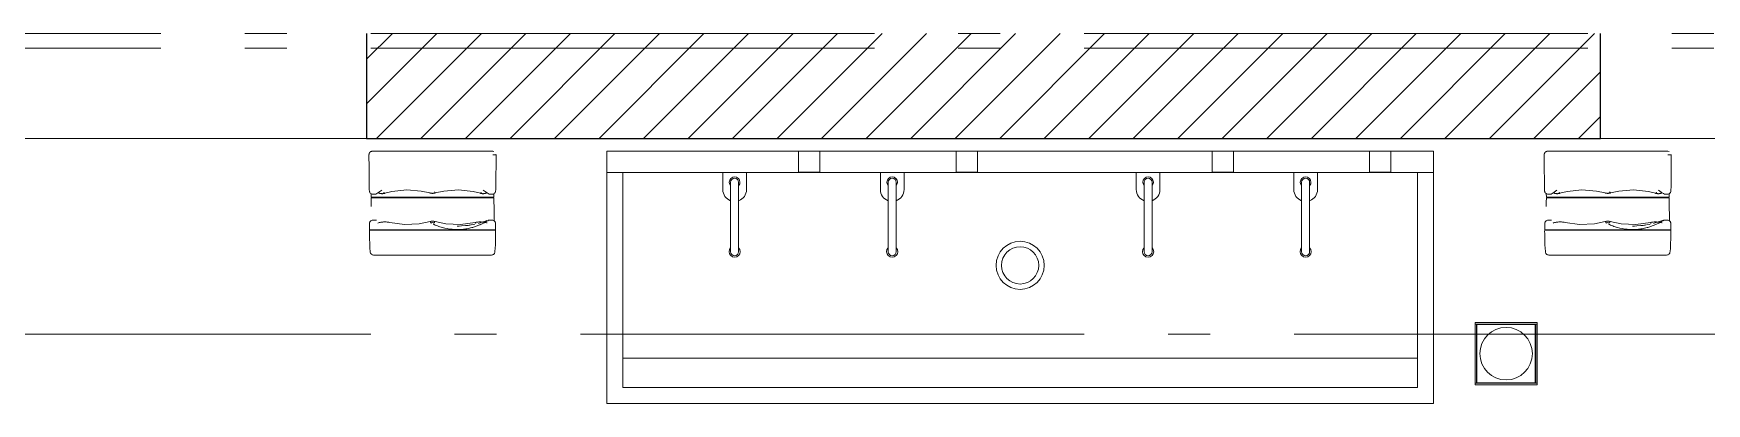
# Model space of a CAD drawing. Header units: millimetres. Extents: x -187347 to 135007, y -6415 to 292048.
# Drawn here: x -31495 to -27509, y 103890 to 104770 of the extents above; entities that cross this region are included whole.
import ezdxf

# ---------------------------------------------------------------- set-up
doc = ezdxf.new("R2010")
doc.units = ezdxf.units.MM
doc.header["$LTSCALE"] = 100
doc.linetypes.add('Z_LINE-CNTR', pattern=[17, 12, -2, 1, -2])
for name, color, linetype, lineweight in [('A-DETL-GENF', 7, 'Continuous', 5), ('A-DETL-GENF-HDLN', 7, 'Continuous', 5), ('A-FLOR', 7, 'Continuous', 5), ('A-WALL', 7, 'Continuous', 5), ('A-WALL-PATT', 7, 'Continuous', 5), ('P-SANR-FIXT', 7, 'Continuous', 5), ('Q-SPCQ', 7, 'Continuous', 5), ('S-GRID', 7, 'Continuous', 5)]:
    doc.layers.add(name, color=color, linetype=linetype, lineweight=lineweight)
pattern_1 = [(45, (-212939.88, 104055), (-53.03301, 53.03301), [])]

# ---------------------------------------------------------------- blocks, each defined once
blk = doc.blocks.new('CRT_AR_M3_PLF_One Basin_One Sink_Four Faucets_Face Based - EWMA9620SACC-8414807-BLOCK WORK - GROUND FLOOR PLAN - FOR SITE')
at = {"layer": 'A-DETL-GENF'}
for p, q in [((184780.8, 435), (182810.8, 435)), ((182810.8, 435), (182810.8, -165)), ((184780.8, -165), (184780.8, 435)), ((184780.8, 384.2), (182810.8, 384.2)), ((182848.9, -126.9), (182848.9, 384.2)), ((183087.3, 384.2), (183087.3, 343.9)), ((183143.9, 384.2), (183087.3, 384.2)), ((183106.1, 317.2), (183106.1, 361.2)), ((183125.1, 317.2), (183125.1, 361.2)), ((183143.9, 343.9), (183143.9, 384.2)), ((183462.7, 384.2), (183462.7, 343.9)), ((183519.3, 384.2), (183462.7, 384.2)), ((183481.5, 317.2), (183481.5, 361.2)), ((183500.5, 317.2), (183500.5, 361.2)), ((183519.3, 343.9), (183519.3, 384.2)), ((184072.3, 384.2), (184072.3, 343.9)), ((184128.9, 384.2), (184072.3, 384.2)), ((184091.1, 317.2), (184091.1, 361.2)), ((184110.1, 317.2), (184110.1, 361.2)), ((184128.9, 343.9), (184128.9, 384.2)), ((184447.7, 384.2), (184447.7, 343.9)), ((184504.3, 384.2), (184447.7, 384.2)), ((184466.5, 317.2), (184466.5, 361.2)), ((184485.5, 317.2), (184485.5, 361.2)), ((184504.3, 343.9), (184504.3, 384.2)), ((184742.7, 384.2), (184742.7, -126.9)), ((183106.1, 317.2), (183106.1, 205.6)), ((183125.1, 205.6), (183125.1, 317.2)), ((183481.5, 317.2), (183481.5, 205.6)), ((183500.5, 205.6), (183500.5, 317.2)), ((184091.1, 317.2), (184091.1, 205.6)), ((184110.1, 205.6), (184110.1, 317.2)), ((184466.5, 317.2), (184466.5, 205.6)), ((184485.5, 205.6), (184485.5, 317.2)), ((183106.1, 205.6), (183106.1, 196.1)), ((183125.1, 205.6), (183125.1, 196.1)), ((183481.5, 205.6), (183481.5, 196.1)), ((183500.5, 205.6), (183500.5, 196.1)), ((184091.1, 205.6), (184091.1, 196.1)), ((184110.1, 205.6), (184110.1, 196.1)), ((184466.5, 205.6), (184466.5, 196.1)), ((184485.5, 205.6), (184485.5, 196.1)), ((184742.7, -57), (182848.9, -57)), ((184742.7, -126.9), (182848.9, -126.9)), ((182810.8, -165), (184780.8, -165))]:
    blk.add_line(p, q, dxfattribs=at)
for radius in [57.2, 44.4]:
    blk.add_circle((183795.8, 163.6), radius, dxfattribs=at)
for centre, radius, start, end in [((183115.6, 361.2), 12.7, 318.7985, 221.2015), ((183115.6, 361.2), 9.52, 360, 180), ((183491, 361.2), 12.7, 318.7985, 221.2015), ((183491, 361.2), 9.52, 360, 180), ((184100.6, 361.2), 12.7, 318.7985, 221.2015), ((184100.6, 361.2), 9.52, 0, 180), ((184476, 361.2), 12.7, 318.7985, 221.2015), ((184476, 361.2), 9.52, 360, 180), ((183115.6, 343.9), 28.3, 180, 250.3427), ((183115.6, 343.9), 28.3, 289.6573, 360), ((183491, 343.9), 28.3, 180, 250.3427), ((183491, 343.9), 28.3, 289.6573, 360), ((184100.6, 343.9), 28.3, 180, 250.3427), ((184100.6, 343.9), 28.3, 289.6573, 360), ((184476, 343.9), 28.3, 180, 250.3427), ((184476, 343.9), 28.3, 289.6573, 360), ((183115.6, 196.1), 13.4, 135.3254, 44.6746), ((183491, 196.1), 13.4, 135.3254, 44.6746), ((184100.6, 196.1), 13.4, 135.3254, 44.6746), ((184476, 196.1), 13.4, 135.3254, 44.6746), ((183115.6, 196.1), 9.52, 180, 360), ((183491, 196.1), 9.52, 180, 360), ((184100.6, 196.1), 9.52, 180, 360), ((184476, 196.1), 9.52, 180, 360)]:
    blk.add_arc(centre, radius, start, end, dxfattribs=at)
at = {"layer": 'A-DETL-GENF-HDLN'}
for p, q in [((183268, 385.6), (183268, 435)), ((183268.2, 435), (183319, 435)), ((183318.8, 435), (183318.8, 385.6)), ((183643.4, 385.6), (183643.4, 435)), ((183643.6, 435), (183694.4, 435)), ((183694.2, 435), (183694.2, 385.6)), ((184253, 385.6), (184253, 435)), ((184253.2, 435), (184304, 435)), ((184303.8, 435), (184303.8, 385.6)), ((184628.4, 385.6), (184628.4, 435)), ((184628.6, 435), (184679.4, 435)), ((184679.2, 435), (184679.2, 385.6)), ((183319, 385.6), (183268.2, 385.6)), ((183694.4, 385.6), (183643.6, 385.6)), ((184304, 385.6), (184253.2, 385.6)), ((184679.4, 385.6), (184628.6, 385.6))]:
    blk.add_line(p, q, dxfattribs=at)
blk = doc.blocks.new('Drain_practicus_45270_11__ó75_vert_cover_in_st_l_steel_138x138_45270_11_kessel1 SAMAR - Kessel AG 45270_11 en-5428865-BLOCK WORK - GROUND FLOOR PLAN - FOR SITE')
at = {"layer": 'P-SANR-FIXT'}
for p, q in [((74, 74), (-74, 74)), ((-74, 74), (-74, 70.5)), ((-70.5, 70.5), (-74, 70.5)), ((-74, 70.5), (-74, -70.5)), ((-74, 70.5), (74, 70.5)), ((-70.5, -70.5), (-70.5, 70.5)), ((69.5, 69.5), (-69.5, 69.5)), ((-69.5, 69.5), (-69.5, -69.5)), ((69.5, -69.5), (69.5, 69.5)), ((74, 70.5), (70.5, 70.5)), ((70.5, 70.5), (70.5, -70.5)), ((74, 70.5), (74, 74)), ((74, -70.5), (74, 70.5)), ((74, -70.5), (-74, -70.5)), ((-74, -70.5), (-74, -74)), ((-74, -70.5), (-70.5, -70.5)), ((-74, -74), (74, -74)), ((-69.5, -69.5), (69.5, -69.5)), ((70.5, -70.5), (74, -70.5)), ((74, -74), (74, -70.5))]:
    blk.add_line(p, q, dxfattribs=at)
for start, end in [(0, 180), (180, 0)]:
    blk.add_arc((0, 0), 62.5, start, end, dxfattribs=at)
blk = doc.blocks.new('OCC_AR_Dyson Airblade_Hand Dryer_Face Based - Hand Dryer DYSON Airblade dB-4886104-BLOCK WORK - GROUND FLOOR PLAN - FOR SITE')
at = {"layer": 'Q-SPCQ', "color": 253, "true_color": 0xaaaaaa}
for p, q in [((185339.2, 435), (185052.4, 435)), ((185342.2, 434.4), (185339.2, 435)), ((185049.4, 334.7), (185049.5, 325.5)), ((185053.4, 333), (185061, 333)), ((185054.5, 324.5), (185054.5, 325.5)), ((185057.5, 325.5), (185334.1, 325.5)), ((185334.1, 324.5), (185057.5, 324.5)), ((185330.6, 333), (185338.2, 333)), ((185337.1, 325.5), (185337.1, 324.5)), ((185342.2, 334.7), (185342.1, 327.2)), ((185342.1, 327.2), (185342.1, 325.5)), ((185045.4, 244.2), (185045.5, 247.3)), ((185045.7, 247.1), (185045.6, 248.3)), ((185050.5, 247.3), (185050.5, 248.3)), ((185050.6, 248.3), (185050.7, 247.1)), ((185053.5, 248.3), (185338.1, 248.3)), ((185338.1, 247.3), (185053.5, 247.3)), ((185062.1, 271), (185053.8, 271)), ((185254.7, 257), (185258.5, 257.1)), ((185280.4, 258.7), (185283.2, 259.1)), ((185305.1, 263.5), (185306.4, 263.9)), ((185337.8, 271), (185329.1, 271)), ((185340.9, 247.1), (185341, 248.3)), ((185341.1, 248.3), (185341.1, 247.3)), ((185345.9, 247.1), (185346, 248.3)), ((185055.5, 188), (185336.1, 188))]:
    blk.add_line(p, q, dxfattribs=at)
at = {"layer": 'Q-SPCQ', "color": 253, "true_color": 0xaaaaaa, "flags": 128}
for points in [[(185044.4, 427), (185044.5, 427.3), (185044.5, 427.6), (185044.5, 427.9), (185044.5, 428.3), (185044.6, 428.6), (185044.7, 428.9), (185044.8, 429.2), (185044.9, 429.5), (185045, 429.8), (185045.1, 430.1), (185045.2, 430.4), (185045.3, 430.7), (185045.5, 431), (185045.7, 431.2), (185045.8, 431.5), (185046, 431.8), (185046.2, 432), (185046.4, 432.3), (185046.6, 432.5), (185046.9, 432.7), (185047.1, 432.9), (185047.3, 433.2), (185047.6, 433.4), (185047.9, 433.5), (185048.1, 433.7), (185048.4, 433.9), (185048.7, 434.1), (185049, 434.2), (185049.2, 434.3), (185049.5, 434.5), (185049.8, 434.6), (185050.1, 434.7), (185050.5, 434.7), (185050.8, 434.8), (185051.1, 434.9), (185051.4, 434.9), (185051.7, 435), (185052, 435), (185052.4, 435), (185052.4, 435)], [(185045.1, 347.6), (185044.8, 364.8), (185044.6, 395.1), (185044.4, 427)], [(185347.2, 427), (185347.1, 404.7), (185346.9, 373.2), (185346.5, 347.6)], [(185045.1, 347.6), (185045.2, 344.7), (185045.2, 342.8), (185045.4, 340.3), (185045.5, 339.6), (185045.6, 339.1), (185045.8, 338.6), (185046.1, 337.7), (185046.5, 336.9), (185047.6, 335.4), (185049, 334.3), (185050.1, 333.7), (185051.8, 333.2), (185053.4, 333)], [(185049.3, 303.8), (185049.4, 313.9), (185049.5, 324.5)], [(185049.5, 325.5), (185049.6, 325.5), (185050.2, 325.5), (185051.2, 325.5), (185052.4, 325.5), (185054, 325.5), (185055.7, 325.5), (185057.5, 325.5)], [(185057.5, 324.5), (185055.7, 324.5), (185054, 324.5), (185052.4, 324.5), (185051.2, 324.5), (185050.2, 324.5), (185049.6, 324.5), (185049.5, 324.5)], [(185061, 333), (185063.3, 334.4), (185068.2, 337.8), (185074.8, 342)], [(185066.1, 336.5), (185066.8, 336.1), (185067.6, 335.7), (185068.3, 335.4), (185069.1, 335.1), (185069.9, 334.8), (185070.7, 334.6), (185071.5, 334.4), (185072.3, 334.3), (185073.1, 334.1), (185073.9, 334.1), (185074.7, 334), (185075.6, 334), (185076.4, 334), (185077.2, 334.1), (185078, 334.1), (185078.9, 334.2), (185079.7, 334.4), (185080.5, 334.6), (185081.3, 334.8), (185081.8, 334.9)], [(185081.8, 334.9), (185098.9, 339.3), (185134.2, 343.1), (185169.1, 340.4), (185189.2, 335.8)], [(185202.4, 335.8), (185201.8, 335.6), (185201.1, 335.4), (185200.5, 335.3), (185199.8, 335.2), (185199.2, 335.1), (185198.5, 335), (185197.8, 334.9), (185197.2, 334.9), (185196.5, 334.8), (185195.8, 334.8), (185195.1, 334.8), (185194.5, 334.9), (185193.8, 334.9), (185193.1, 335), (185192.5, 335.1), (185191.8, 335.2), (185191.2, 335.3), (185190.5, 335.4), (185189.9, 335.6), (185189.2, 335.7), (185189.2, 335.8)], [(185309.8, 334.9), (185292.7, 339.3), (185257.4, 343.1), (185222.5, 340.4), (185202.4, 335.8)], [(185309.8, 334.9), (185310.6, 334.7), (185311.4, 334.5), (185312.2, 334.3), (185313.1, 334.2), (185313.9, 334.1), (185314.7, 334), (185315.5, 334), (185316.4, 334), (185317.2, 334), (185318, 334.1), (185318.8, 334.2), (185319.7, 334.3), (185320.5, 334.5), (185321.3, 334.7), (185322, 334.9), (185322.8, 335.2), (185323.6, 335.5), (185324.3, 335.9), (185325, 336.3)], [(185316.8, 342), (185323.4, 337.8), (185328.3, 334.4), (185330.6, 333)], [(185335.9, 325.5), (185335.6, 325.5), (185335.1, 325.5), (185334.1, 325.5)], [(185342.1, 324.5), (185342, 324.5), (185341.4, 324.5), (185340.5, 324.5), (185339.2, 324.5), (185337.7, 324.5), (185335.9, 324.5), (185334.1, 324.5)], [(185338.2, 333), (185340, 333.2), (185341.7, 333.8), (185343.2, 334.7), (185344.5, 336), (185345.3, 337.2), (185345.7, 338.2), (185345.9, 338.9), (185346.1, 339.5), (185346.2, 339.9), (185346.2, 340.6), (185346.4, 342.3), (185346.4, 344.6), (185346.5, 347.6)], [(185342.3, 303.8), (185342.2, 313.9), (185342.1, 324.5)], [(185342.9, 268.8), (185342.6, 280.7), (185342.3, 303.8)], [(185045.6, 228.7), (185045.5, 231.5), (185045.5, 234.4), (185045.5, 239.2), (185045.4, 244.2)], [(185053.8, 271), (185052, 270.8), (185050.3, 270.2), (185048.8, 269.3), (185047.5, 268), (185046.7, 266.8), (185046.3, 265.8), (185046, 265.1), (185045.9, 264.5), (185045.8, 264.1), (185045.8, 263.5), (185045.7, 261.9), (185045.6, 259.6), (185045.5, 257), (185045.5, 254.8), (185045.5, 251.1), (185045.5, 248.3)], [(185045.5, 248.3), (185045.6, 248.3), (185046.2, 248.3), (185047.1, 248.3), (185048.4, 248.3), (185049.9, 248.3), (185051.6, 248.3), (185053.5, 248.3)], [(185053.5, 247.3), (185051.7, 247.3), (185049.9, 247.3), (185048.4, 247.3), (185047.1, 247.3), (185046.2, 247.3), (185045.6, 247.3)], [(185094, 265.4), (185092, 265.9), (185089.9, 266.2), (185087.8, 266.5), (185085.7, 266.7), (185083.5, 266.8), (185081.4, 266.8), (185079.3, 266.7), (185077.2, 266.6), (185075.1, 266.3), (185073, 266), (185070.9, 265.6), (185068.8, 265.1), (185066.8, 264.5), (185065.3, 264.1)], [(185094, 265.4), (185128.8, 260.8), (185164, 262.5), (185189.9, 268.1)], [(185195.8, 269), (185192.4, 268.7), (185189.9, 268.1)], [(185200, 264.8), (185195.8, 265.3), (185191.6, 264.8)], [(185195.8, 269), (185199.2, 268.7), (185201.7, 268.1)], [(185297.6, 265.4), (185262.8, 260.8), (185227.6, 262.5), (185201.7, 268.1)], [(185259.1, 257.1), (185264.7, 257.3), (185274.6, 258), (185280.2, 258.7)], [(185283.5, 259.1), (185284.5, 259.3), (185286.7, 259.6)], [(185288.3, 259.9), (185294.3, 261), (185296.5, 261.5)], [(185310.3, 266.8), (185308.1, 266.8), (185306, 266.7), (185303.9, 266.5), (185301.8, 266.2), (185299.7, 265.9), (185297.7, 265.5), (185297.6, 265.4)], [(185306.6, 264), (185313.3, 265.9), (185321.6, 268.7), (185325.1, 270), (185319.5, 267.9)], [(185325.7, 264.3), (185324.3, 264.7), (185322.2, 265.3), (185320.1, 265.7), (185318, 266.1), (185315.9, 266.4), (185313.8, 266.6), (185311.7, 266.7), (185310.3, 266.8)], [(185337.8, 271), (185339.6, 270.8), (185341.3, 270.2), (185342.8, 269.3), (185344.1, 268), (185344.9, 266.8), (185345.3, 265.8), (185345.6, 265.1), (185345.7, 264.5), (185345.8, 264.1), (185345.8, 263.5), (185345.9, 261.9), (185346, 259.6), (185346.1, 257), (185346.1, 254.8), (185346.1, 251.1), (185346.1, 248.3)], [(185338.1, 248.3), (185340, 248.3), (185341.7, 248.3), (185343.2, 248.3), (185344.5, 248.3), (185345.4, 248.3), (185346, 248.3), (185346.1, 248.3)], [(185346.1, 247.3), (185346, 247.3), (185345.4, 247.3), (185344.5, 247.3), (185343.2, 247.3), (185341.7, 247.3), (185340, 247.3), (185338.1, 247.3)], [(185346, 228.7), (185346.1, 231.5), (185346.1, 235.1), (185346.1, 238), (185346.2, 242.7), (185346.1, 247.3)], [(185046.5, 203.4), (185046.1, 213.2), (185045.6, 228.7)], [(185055.5, 188), (185053.7, 188.2), (185052.1, 188.8), (185050.6, 189.7), (185049.3, 190.9), (185048.5, 192), (185048.1, 192.9), (185047.6, 194.3), (185047.1, 197), (185046.5, 203.4)], [(185336.1, 188), (185337.9, 188.2), (185339.5, 188.8), (185341, 189.7), (185342.3, 190.9), (185343.1, 192), (185343.5, 192.9), (185344, 194.3), (185344.5, 197), (185345.1, 203.4)], [(185345.1, 203.4), (185345.5, 213.2), (185346, 228.7)]]:
    blk.add_lwpolyline(points, dxfattribs=at)
at = {"layer": 'Q-SPCQ', "color": 253, "true_color": 0xaaaaaa}
for centre, major_axis, ratio, start_param, end_param in [((185080.4, 339.7), (-1.46, 4.78), 0.306681, 1.982087, 3.151004), ((185201, 340.6), (-1.39, 4.8), 0.286341, 1.986667, 3.033865), ((185201, 340.6), (-1.39, 4.8), 0.286341, 3.142548, 3.151069), ((185311.2, 339.7), (1.46, 4.78), 0.306681, 3.132181, 4.301098), ((185298.7, 260.6), (-1.12, 4.87), 0.128333, 5.167942, 6.215139)]:
    blk.add_ellipse(centre, major_axis=major_axis, ratio=ratio, start_param=start_param, end_param=end_param, dxfattribs=at)
for points in [[(185347.2, 427), (185347.2, 426.9), (185346.8, 426.8), (185345, 426.6), (185342.2, 426.5), (185340.1, 426.5), (185339.2, 426.5)], [(185191.4, 265.5), (185191.4, 265.3), (185191.5, 265), (185191.6, 264.7)], [(185191.7, 264.5), (185191.8, 264.3), (185191.9, 264), (185192, 263.7)], [(185197.2, 261.7), (185200.6, 260.1), (185204, 258.7), (185207.6, 257.3)], [(185199.7, 263.8), (185199.9, 264.3), (185200.1, 264.9), (185200.3, 265.5)], [(185201.7, 268.1), (185201.8, 268.1), (185201.8, 268), (185201.9, 267.9)]]:
    blk.add_open_spline(points, degree=3, dxfattribs=at)
for points, knots in [([(185347, 384), (185346.9, 379.4), (185346.8, 370.7), (185346.7, 358.7), (185346.6, 351.3), (185346.5, 347.7)], [0.5001677, 0.5001677, 0.5001677, 0.5001677, 0.6666667, 0.8333333, 1, 1, 1, 1]), ([(185334.1, 325.5), (185335.1, 325.5), (185336.8, 325.5), (185339, 325.5), (185340.5, 325.5), (185341.8, 325.5), (185342.2, 325.5), (185342.1, 325.5)], [-1, -1, -1, -1, -0.785714, -0.571429, -0.428571, -0.285714, 0, 0, 0, 0]), ([(185334.1, 325.5), (185334.6, 325.5), (185335.3, 325.5), (185336, 325.5), (185336.6, 325.5), (185337, 325.5), (185337.1, 325.5), (185337.1, 325.5)], [0, 0, 0, 0, 0.285714, 0.428571, 0.571429, 0.785714, 1, 1, 1, 1]), ([(185189.9, 268.1), (185189.9, 268.1), (185190.1, 268), (185190.3, 267.7), (185190.6, 267.3), (185190.8, 266.8), (185191.1, 266.3), (185191.2, 265.8), (185191.4, 265.5)], [0, 0, 0, 0, 0.2, 0.4, 0.6, 0.7, 0.8, 1, 1, 1, 1]), ([(185190.1, 268), (185190.1, 267.9), (185190.3, 267.7), (185190.6, 267.3), (185190.8, 266.8), (185191.1, 266.3), (185191.2, 265.8), (185191.4, 265.5)], [0.2, 0.2, 0.2, 0.2, 0.4, 0.6, 0.7, 0.8, 1, 1, 1, 1]), ([(185192.3, 264.8), (185192.5, 264.8), (185193.2, 264.7), (185193.9, 264.3), (185194.4, 263.9)], [0.2633584, 0.2633584, 0.2633584, 0.2633584, 0.5, 1, 1, 1, 1]), ([(185197.2, 263.9), (185197.7, 264.3), (185198.4, 264.7), (185199.1, 264.8), (185199.3, 264.8)], [0, 0, 0, 0, 0.5, 0.7366429, 0.7366429, 0.7366429, 0.7366429]), ([(185200.3, 265.5), (185200.3, 265.6), (185200.4, 265.8), (185200.5, 266.1), (185200.6, 266.4), (185200.7, 266.6), (185200.8, 266.9), (185200.9, 267.1), (185201, 267.3), (185201.1, 267.5), (185201.3, 267.8), (185201.5, 268), (185201.7, 268.1), (185201.7, 268.1)], [0, 0, 0, 0, 0.0625, 0.125, 0.1875, 0.25, 0.3125, 0.375, 0.4375, 0.5, 0.625, 0.75, 1, 1, 1, 1]), ([(185200.3, 265.5), (185200.3, 265.6), (185200.4, 265.8), (185200.5, 266.1), (185200.6, 266.4), (185200.7, 266.6), (185200.8, 266.9), (185200.9, 267.1), (185201, 267.3), (185201.1, 267.5), (185201.3, 267.8), (185201.5, 268), (185201.7, 268.1), (185201.7, 268.1)], [0, 0, 0, 0, 0.0625, 0.125, 0.1875, 0.25, 0.3125, 0.375, 0.4375, 0.5, 0.625, 0.75, 1, 1, 1, 1]), ([(185207.8, 257.3), (185211.4, 255.9), (185222.7, 252.3), (185242.2, 248.6), (185258.1, 248.5), (185266, 249.2)], [0.0714286, 0.0714286, 0.0714286, 0.0714286, 0.1428571, 0.2857143, 0.4285714, 0.4285714, 0.4285714, 0.4285714]), ([(185266.4, 249.2), (185270.2, 249.6), (185277.9, 250.6), (185285.5, 252.3), (185289.3, 253.3)], [0.430748, 0.430748, 0.430748, 0.430748, 0.5, 0.5714286, 0.5714286, 0.5714286, 0.5714286]), ([(185289.5, 253.4), (185292.3, 254.1), (185297.9, 255.8), (185306, 258.9), (185313.8, 262.3), (185318.6, 264.7), (185320.8, 265.9)], [0.5725889, 0.5725889, 0.5725889, 0.5725889, 0.625, 0.6785714, 0.7321429, 0.7857143, 0.7857143, 0.7857143, 0.7857143]), ([(185321.7, 266.4), (185322.4, 266.8), (185324.2, 267.8), (185326.4, 269), (185327.6, 269.8), (185328, 270)], [0.79306314, 0.79306314, 0.79306314, 0.79306314, 0.8125, 0.83928571, 0.85714286, 0.85714286, 0.85714286, 0.85714286]), ([(185328.1, 270), (185328.2, 270.2), (185329, 270.6), (185329.5, 270.9), (185329.6, 271), (185329.6, 271)], [0.85809819, 0.85809819, 0.85809819, 0.85809819, 0.86607143, 0.89285714, 0.90032075, 0.90032075, 0.90032075, 0.90032075]), ([(185329.6, 271), (185329.6, 271), (185329.5, 270.9), (185328.9, 270.5), (185328.5, 270.3), (185328.3, 270.2)], [0.90121734, 0.90121734, 0.90121734, 0.90121734, 0.91964286, 0.93303571, 0.93942507, 0.93942507, 0.93942507, 0.93942507])]:
    blk.add_open_spline(points, degree=3, knots=knots, dxfattribs=at)
blk = doc.blocks.new('OCC_AR_Dyson Airblade_Hand Dryer_Face Based - Hand Dryer DYSON Airblade dB-V141-BLOCK WORK - GROUND FLOOR PLAN - FOR SITE')
at = {"layer": 'Q-SPCQ', "color": 253, "true_color": 0xaaaaaa}
for p, q in [((182539.2, 435), (182252.4, 435)), ((182542.2, 434.4), (182539.2, 435)), ((182249.4, 334.7), (182249.5, 325.5)), ((182253.4, 333), (182261, 333)), ((182254.5, 324.5), (182254.5, 325.5)), ((182257.5, 325.5), (182534.1, 325.5)), ((182534.1, 324.5), (182257.5, 324.5)), ((182530.6, 333), (182538.2, 333)), ((182537.1, 325.5), (182537.1, 324.5)), ((182542.2, 334.7), (182542.1, 327.2)), ((182542.1, 327.2), (182542.1, 325.5)), ((182245.4, 244.2), (182245.5, 247.3)), ((182245.7, 247.1), (182245.6, 248.3)), ((182250.5, 247.3), (182250.5, 248.3)), ((182250.6, 248.3), (182250.7, 247.1)), ((182253.5, 248.3), (182538.1, 248.3)), ((182538.1, 247.3), (182253.5, 247.3)), ((182262.1, 271), (182253.8, 271)), ((182454.7, 257), (182458.5, 257.1)), ((182480.4, 258.7), (182483.2, 259.1)), ((182505.1, 263.5), (182506.4, 263.9)), ((182537.8, 271), (182529.1, 271)), ((182540.9, 247.1), (182541, 248.3)), ((182541.1, 248.3), (182541.1, 247.3)), ((182545.9, 247.1), (182546, 248.3)), ((182255.5, 188), (182536.1, 188))]:
    blk.add_line(p, q, dxfattribs=at)
at = {"layer": 'Q-SPCQ', "color": 253, "true_color": 0xaaaaaa, "flags": 128}
for points in [[(182244.4, 427), (182244.5, 427.3), (182244.5, 427.6), (182244.5, 427.9), (182244.5, 428.3), (182244.6, 428.6), (182244.7, 428.9), (182244.8, 429.2), (182244.9, 429.5), (182245, 429.8), (182245.1, 430.1), (182245.2, 430.4), (182245.3, 430.7), (182245.5, 431), (182245.7, 431.2), (182245.8, 431.5), (182246, 431.8), (182246.2, 432), (182246.4, 432.3), (182246.6, 432.5), (182246.9, 432.7), (182247.1, 432.9), (182247.3, 433.2), (182247.6, 433.4), (182247.9, 433.5), (182248.1, 433.7), (182248.4, 433.9), (182248.7, 434.1), (182249, 434.2), (182249.2, 434.3), (182249.5, 434.5), (182249.8, 434.6), (182250.1, 434.7), (182250.5, 434.7), (182250.8, 434.8), (182251.1, 434.9), (182251.4, 434.9), (182251.7, 435), (182252, 435), (182252.4, 435), (182252.4, 435)], [(182245.1, 347.6), (182244.8, 364.8), (182244.6, 395.1), (182244.4, 427)], [(182547.2, 427), (182547.1, 404.7), (182546.9, 373.2), (182546.5, 347.6)], [(182245.1, 347.6), (182245.2, 344.7), (182245.2, 342.8), (182245.4, 340.3), (182245.5, 339.6), (182245.6, 339.1), (182245.8, 338.6), (182246.1, 337.7), (182246.5, 336.9), (182247.6, 335.4), (182249, 334.3), (182250.1, 333.7), (182251.8, 333.2), (182253.4, 333)], [(182249.3, 303.8), (182249.4, 313.9), (182249.5, 324.5)], [(182249.5, 325.5), (182249.6, 325.5), (182250.2, 325.5), (182251.2, 325.5), (182252.4, 325.5), (182254, 325.5), (182255.7, 325.5), (182257.5, 325.5)], [(182257.5, 324.5), (182255.7, 324.5), (182254, 324.5), (182252.4, 324.5), (182251.2, 324.5), (182250.2, 324.5), (182249.6, 324.5), (182249.5, 324.5)], [(182261, 333), (182263.3, 334.4), (182268.2, 337.8), (182274.8, 342)], [(182266.1, 336.5), (182266.8, 336.1), (182267.6, 335.7), (182268.3, 335.4), (182269.1, 335.1), (182269.9, 334.8), (182270.7, 334.6), (182271.5, 334.4), (182272.3, 334.3), (182273.1, 334.1), (182273.9, 334.1), (182274.7, 334), (182275.6, 334), (182276.4, 334), (182277.2, 334.1), (182278, 334.1), (182278.9, 334.2), (182279.7, 334.4), (182280.5, 334.6), (182281.3, 334.8), (182281.8, 334.9)], [(182281.8, 334.9), (182298.9, 339.3), (182334.2, 343.1), (182369.1, 340.4), (182389.2, 335.8)], [(182402.4, 335.8), (182401.8, 335.6), (182401.1, 335.4), (182400.5, 335.3), (182399.8, 335.2), (182399.2, 335.1), (182398.5, 335), (182397.8, 334.9), (182397.2, 334.9), (182396.5, 334.8), (182395.8, 334.8), (182395.1, 334.8), (182394.5, 334.9), (182393.8, 334.9), (182393.1, 335), (182392.5, 335.1), (182391.8, 335.2), (182391.2, 335.3), (182390.5, 335.4), (182389.9, 335.6), (182389.2, 335.7), (182389.2, 335.8)], [(182509.8, 334.9), (182492.7, 339.3), (182457.4, 343.1), (182422.5, 340.4), (182402.4, 335.8)], [(182509.8, 334.9), (182510.6, 334.7), (182511.4, 334.5), (182512.2, 334.3), (182513.1, 334.2), (182513.9, 334.1), (182514.7, 334), (182515.5, 334), (182516.4, 334), (182517.2, 334), (182518, 334.1), (182518.8, 334.2), (182519.7, 334.3), (182520.5, 334.5), (182521.3, 334.7), (182522, 334.9), (182522.8, 335.2), (182523.6, 335.5), (182524.3, 335.9), (182525, 336.3)], [(182516.8, 342), (182523.4, 337.8), (182528.3, 334.4), (182530.6, 333)], [(182535.9, 325.5), (182535.6, 325.5), (182535.1, 325.5), (182534.1, 325.5)], [(182542.1, 324.5), (182542, 324.5), (182541.4, 324.5), (182540.5, 324.5), (182539.2, 324.5), (182537.7, 324.5), (182535.9, 324.5), (182534.1, 324.5)], [(182538.2, 333), (182540, 333.2), (182541.7, 333.8), (182543.2, 334.7), (182544.5, 336), (182545.3, 337.2), (182545.7, 338.2), (182545.9, 338.9), (182546.1, 339.5), (182546.2, 339.9), (182546.2, 340.6), (182546.4, 342.3), (182546.4, 344.6), (182546.5, 347.6)], [(182542.3, 303.8), (182542.2, 313.9), (182542.1, 324.5)], [(182542.9, 268.8), (182542.6, 280.7), (182542.3, 303.8)], [(182245.6, 228.7), (182245.5, 231.5), (182245.5, 234.4), (182245.5, 239.2), (182245.4, 244.2)], [(182253.8, 271), (182252, 270.8), (182250.3, 270.2), (182248.8, 269.3), (182247.5, 268), (182246.7, 266.8), (182246.3, 265.8), (182246, 265.1), (182245.9, 264.5), (182245.8, 264.1), (182245.8, 263.5), (182245.7, 261.9), (182245.6, 259.6), (182245.5, 257), (182245.5, 254.8), (182245.5, 251.1), (182245.5, 248.3)], [(182245.5, 248.3), (182245.6, 248.3), (182246.2, 248.3), (182247.1, 248.3), (182248.4, 248.3), (182249.9, 248.3), (182251.6, 248.3), (182253.5, 248.3)], [(182253.5, 247.3), (182251.7, 247.3), (182249.9, 247.3), (182248.4, 247.3), (182247.1, 247.3), (182246.2, 247.3), (182245.6, 247.3)], [(182294, 265.4), (182292, 265.9), (182289.9, 266.2), (182287.8, 266.5), (182285.7, 266.7), (182283.5, 266.8), (182281.4, 266.8), (182279.3, 266.7), (182277.2, 266.6), (182275.1, 266.3), (182273, 266), (182270.9, 265.6), (182268.8, 265.1), (182266.8, 264.5), (182265.3, 264.1)], [(182294, 265.4), (182328.8, 260.8), (182364, 262.5), (182389.9, 268.1)], [(182395.8, 269), (182392.4, 268.7), (182389.9, 268.1)], [(182400, 264.8), (182395.8, 265.3), (182391.6, 264.8)], [(182395.8, 269), (182399.2, 268.7), (182401.7, 268.1)], [(182497.6, 265.4), (182462.8, 260.8), (182427.6, 262.5), (182401.7, 268.1)], [(182459.1, 257.1), (182464.7, 257.3), (182474.6, 258), (182480.2, 258.7)], [(182483.5, 259.1), (182484.5, 259.3), (182486.7, 259.6)], [(182487.7, 259.8), (182494.3, 261), (182496.5, 261.5)], [(182510.3, 266.8), (182508.1, 266.8), (182506, 266.7), (182503.9, 266.5), (182501.8, 266.2), (182499.7, 265.9), (182497.7, 265.5), (182497.6, 265.4)], [(182506.6, 264), (182513.3, 265.9), (182521.6, 268.7), (182525.1, 270), (182519.5, 267.9)], [(182525.7, 264.3), (182524.3, 264.7), (182522.2, 265.3), (182520.1, 265.7), (182518, 266.1), (182515.9, 266.4), (182513.8, 266.6), (182511.7, 266.7), (182510.3, 266.8)], [(182537.8, 271), (182539.6, 270.8), (182541.3, 270.2), (182542.8, 269.3), (182544.1, 268), (182544.9, 266.8), (182545.3, 265.8), (182545.6, 265.1), (182545.7, 264.5), (182545.8, 264.1), (182545.8, 263.5), (182545.9, 261.9), (182546, 259.6), (182546.1, 257), (182546.1, 254.8), (182546.1, 251.1), (182546.1, 248.3)], [(182538.1, 248.3), (182540, 248.3), (182541.7, 248.3), (182543.2, 248.3), (182544.5, 248.3), (182545.4, 248.3), (182546, 248.3), (182546.1, 248.3)], [(182546.1, 247.3), (182546, 247.3), (182545.4, 247.3), (182544.5, 247.3), (182543.2, 247.3), (182541.7, 247.3), (182540, 247.3), (182538.1, 247.3)], [(182546, 228.7), (182546.1, 231.5), (182546.1, 235.1), (182546.1, 238), (182546.2, 242.7), (182546.1, 247.3)], [(182246.5, 203.4), (182246.1, 213.2), (182245.6, 228.7)], [(182255.5, 188), (182253.7, 188.2), (182252.1, 188.8), (182250.6, 189.7), (182249.3, 190.9), (182248.5, 192), (182248.1, 192.9), (182247.6, 194.3), (182247.1, 197), (182246.5, 203.4)], [(182536.1, 188), (182537.9, 188.2), (182539.5, 188.8), (182541, 189.7), (182542.3, 190.9), (182543.1, 192), (182543.5, 192.9), (182544, 194.3), (182544.5, 197), (182545.1, 203.4)], [(182545.1, 203.4), (182545.5, 213.2), (182546, 228.7)]]:
    blk.add_lwpolyline(points, dxfattribs=at)
at = {"layer": 'Q-SPCQ', "color": 253, "true_color": 0xaaaaaa}
for centre, major_axis, ratio, start_param, end_param in [((182280.4, 339.7), (-1.46, 4.78), 0.306681, 1.982087, 3.151004), ((182401, 340.6), (-1.39, 4.8), 0.286341, 1.986667, 3.033865), ((182401, 340.6), (-1.39, 4.8), 0.286341, 3.142548, 3.151069), ((182511.2, 339.7), (1.46, 4.78), 0.306681, 3.132181, 4.301098), ((182498.7, 260.6), (-1.12, 4.87), 0.128333, 5.167942, 6.215139)]:
    blk.add_ellipse(centre, major_axis=major_axis, ratio=ratio, start_param=start_param, end_param=end_param, dxfattribs=at)
for points in [[(182547.2, 427), (182547.2, 426.9), (182546.8, 426.8), (182545, 426.6), (182542.2, 426.5), (182540.1, 426.5), (182539.2, 426.5)], [(182391.4, 265.5), (182391.4, 265.3), (182391.5, 265), (182391.6, 264.7)], [(182391.7, 264.5), (182391.8, 264.3), (182391.9, 264), (182392, 263.7)], [(182397.2, 261.7), (182400.6, 260.1), (182404, 258.7), (182407.6, 257.3)], [(182399.7, 263.8), (182399.9, 264.3), (182400.1, 264.9), (182400.3, 265.5)], [(182401.7, 268.1), (182401.8, 268.1), (182401.8, 268), (182401.9, 267.9)]]:
    blk.add_open_spline(points, degree=3, dxfattribs=at)
for points, knots in [([(182547, 384), (182546.9, 379.4), (182546.8, 370.7), (182546.7, 358.7), (182546.6, 351.3), (182546.5, 347.7)], [0.5001677, 0.5001677, 0.5001677, 0.5001677, 0.6666667, 0.8333333, 1, 1, 1, 1]), ([(182534.1, 325.5), (182535.1, 325.5), (182536.8, 325.5), (182539, 325.5), (182540.5, 325.5), (182541.8, 325.5), (182542.2, 325.5), (182542.1, 325.5)], [-1, -1, -1, -1, -0.785714, -0.571429, -0.428571, -0.285714, 0, 0, 0, 0]), ([(182534.1, 325.5), (182534.6, 325.5), (182535.3, 325.5), (182536, 325.5), (182536.6, 325.5), (182537, 325.5), (182537.1, 325.5), (182537.1, 325.5)], [0, 0, 0, 0, 0.285714, 0.428571, 0.571429, 0.785714, 1, 1, 1, 1]), ([(182389.9, 268.1), (182389.9, 268.1), (182390.1, 268), (182390.3, 267.7), (182390.6, 267.3), (182390.8, 266.8), (182391.1, 266.3), (182391.2, 265.8), (182391.4, 265.5)], [0, 0, 0, 0, 0.2, 0.4, 0.6, 0.7, 0.8, 1, 1, 1, 1]), ([(182390.1, 268), (182390.1, 267.9), (182390.3, 267.7), (182390.6, 267.3), (182390.8, 266.8), (182391.1, 266.3), (182391.2, 265.8), (182391.4, 265.5)], [0.2, 0.2, 0.2, 0.2, 0.4, 0.6, 0.7, 0.8, 1, 1, 1, 1]), ([(182392.3, 264.8), (182392.5, 264.8), (182393.2, 264.7), (182393.9, 264.3), (182394.4, 263.9)], [0.2633584, 0.2633584, 0.2633584, 0.2633584, 0.5, 1, 1, 1, 1]), ([(182397.2, 263.9), (182397.7, 264.3), (182398.4, 264.7), (182399.1, 264.8), (182399.3, 264.8)], [0, 0, 0, 0, 0.5, 0.7366429, 0.7366429, 0.7366429, 0.7366429]), ([(182400.3, 265.5), (182400.3, 265.6), (182400.4, 265.8), (182400.5, 266.1), (182400.6, 266.4), (182400.7, 266.6), (182400.8, 266.9), (182400.9, 267.1), (182401, 267.3), (182401.1, 267.5), (182401.3, 267.8), (182401.5, 268), (182401.7, 268.1), (182401.7, 268.1)], [0, 0, 0, 0, 0.0625, 0.125, 0.1875, 0.25, 0.3125, 0.375, 0.4375, 0.5, 0.625, 0.75, 1, 1, 1, 1]), ([(182400.3, 265.5), (182400.3, 265.6), (182400.4, 265.8), (182400.5, 266.1), (182400.6, 266.4), (182400.7, 266.6), (182400.8, 266.9), (182400.9, 267.1), (182401, 267.3), (182401.1, 267.5), (182401.3, 267.8), (182401.5, 268), (182401.7, 268.1), (182401.7, 268.1)], [0, 0, 0, 0, 0.0625, 0.125, 0.1875, 0.25, 0.3125, 0.375, 0.4375, 0.5, 0.625, 0.75, 1, 1, 1, 1]), ([(182407.8, 257.3), (182411.4, 255.9), (182422.7, 252.3), (182442.2, 248.6), (182458.1, 248.5), (182466, 249.2)], [0.0714286, 0.0714286, 0.0714286, 0.0714286, 0.1428571, 0.2857143, 0.4285714, 0.4285714, 0.4285714, 0.4285714]), ([(182466.4, 249.2), (182470.2, 249.6), (182477.9, 250.6), (182485.5, 252.3), (182489.3, 253.3)], [0.430748, 0.430748, 0.430748, 0.430748, 0.5, 0.5714286, 0.5714286, 0.5714286, 0.5714286]), ([(182489.5, 253.4), (182492.3, 254.1), (182497.9, 255.8), (182505.1, 258.5), (182509.5, 260.4), (182511.2, 261.2)], [0.5725889, 0.5725889, 0.5725889, 0.5725889, 0.625, 0.6785714, 0.7142857, 0.7142857, 0.7142857, 0.7142857]), ([(182511.4, 261.3), (182512.2, 261.6), (182515.5, 263.2), (182518.6, 264.7), (182520.8, 265.9)], [0.71566697, 0.71566697, 0.71566697, 0.71566697, 0.73214286, 0.78571429, 0.78571429, 0.78571429, 0.78571429]), ([(182521.7, 266.4), (182522.4, 266.8), (182524.2, 267.8), (182526.4, 269), (182527.6, 269.8), (182528, 270)], [0.79306314, 0.79306314, 0.79306314, 0.79306314, 0.8125, 0.83928571, 0.85714286, 0.85714286, 0.85714286, 0.85714286]), ([(182528.1, 270), (182528.2, 270.2), (182529, 270.6), (182529.5, 270.9), (182529.6, 271), (182529.6, 271)], [0.85809819, 0.85809819, 0.85809819, 0.85809819, 0.86607143, 0.89285714, 0.90032075, 0.90032075, 0.90032075, 0.90032075]), ([(182529.6, 271), (182529.6, 271), (182529.5, 270.9), (182528.9, 270.5), (182528.5, 270.3), (182528.3, 270.2)], [0.90121734, 0.90121734, 0.90121734, 0.90121734, 0.91964286, 0.93303571, 0.93942507, 0.93942507, 0.93942507, 0.93942507])]:
    blk.add_open_spline(points, degree=3, knots=knots, dxfattribs=at)

msp = doc.modelspace()

# ---------------------------------------------------------------- hatches: boundary and pattern name
at = {"layer": 'A-WALL-PATT', "true_color": 0xc0c0c0}
h = msp.add_hatch(dxfattribs=at)
h.set_pattern_fill('FP_1528', color=9, style=0, pattern_type=2)
h.set_pattern_definition(pattern_1)
h.paths.add_polyline_path([(-30451.1, 104520), (-30451.1, 104770), (-30701.1, 104770), (-30701.1, 104520)])
h = msp.add_hatch(dxfattribs=at)
h.set_pattern_fill('FP_1528', color=9, style=0, pattern_type=2)
h.set_pattern_definition(pattern_1)
h.paths.add_polyline_path([(-30451.1, 104520), (-27761.1, 104520), (-27761.1, 104770), (-30451.1, 104770)])

# ---------------------------------------------------------------- linework, layer by layer
at = {"layer": 'A-FLOR'}
for p, q in [((-30701.1, 104520), (-32484.9, 104520)), ((-27394.9, 104520), (-27761.1, 104520))]:
    msp.add_line(p, q, dxfattribs=at)
at = {"layer": 'A-WALL', "lineweight": 25}
for p, q in [((-30701.1, 104770), (-30701.1, 104520)), ((-27761.1, 104520), (-27761.1, 104770)), ((-30701.1, 104520), (-30451.1, 104520)), ((-30451.1, 104520), (-27761.1, 104520))]:
    msp.add_line(p, q, dxfattribs=at)
at = {"layer": 'S-GRID', "color": 152, "linetype": 'Z_LINE-CNTR'}
for p, q in [((-90191.4, 104770), (-18064, 104770)), ((-90191.4, 104735), (-18064, 104735)), ((-89691.4, 104055), (-18064, 104055))]:
    msp.add_line(p, q, dxfattribs=at)

# ---------------------------------------------------------------- block references
at = {"layer": 'P-SANR-FIXT', "color": 253, "lineweight": 5, "true_color": 0xaaaaaa}
for name, p in [('CRT_AR_M3_PLF_One Basin_One Sink_Four Faucets_Face Based - EWMA9620SACC-8414807-BLOCK WORK - GROUND FLOOR PLAN - FOR SITE', (-212939.9, 104055)), ('Drain_practicus_45270_11__ó75_vert_cover_in_st_l_steel_138x138_45270_11_kessel1 SAMAR - Kessel AG 45270_11 en-5428865-BLOCK WORK - GROUND FLOOR PLAN - FOR SITE', (-27986.3, 104008.5))]:
    msp.add_blockref(name, p, dxfattribs=at)
at = {"layer": 'Q-SPCQ', "color": 253, "lineweight": 5, "true_color": 0xaaaaaa}
for name in ['OCC_AR_Dyson Airblade_Hand Dryer_Face Based - Hand Dryer DYSON Airblade dB-V141-BLOCK WORK - GROUND FLOOR PLAN - FOR SITE', 'OCC_AR_Dyson Airblade_Hand Dryer_Face Based - Hand Dryer DYSON Airblade dB-4886104-BLOCK WORK - GROUND FLOOR PLAN - FOR SITE']:
    msp.add_blockref(name, (-212939.9, 104055), dxfattribs=at)

doc.saveas('drawing.dxf')
